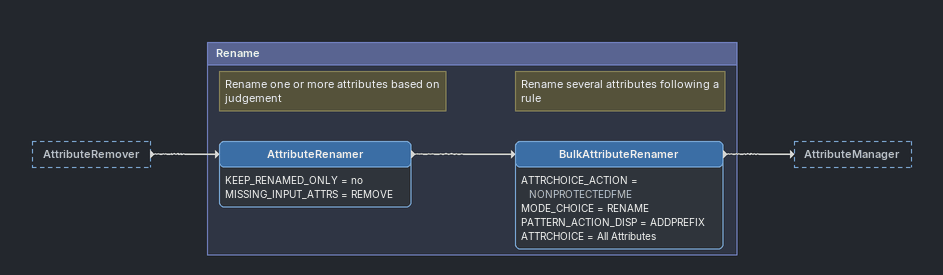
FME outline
AttributeRemover [outside]
    -> AttributeRenamer

Bookmark: Rename
Note: Rename one or more attributes based on judgement
AttributeRenamer
    KEEP_RENAMED_ONLY = no
    MISSING_INPUT_ATTRS = REMOVE
    -> BulkAttributeRenamer
Note: Rename several attributes following a rule
BulkAttributeRenamer
    ATTRCHOICE_ACTION = NONPROTECTEDFME
    MODE_CHOICE = RENAME
    PATTERN_ACTION_DISP = ADDPREFIX
    ATTRCHOICE = All Attributes
    -> AttributeManager
